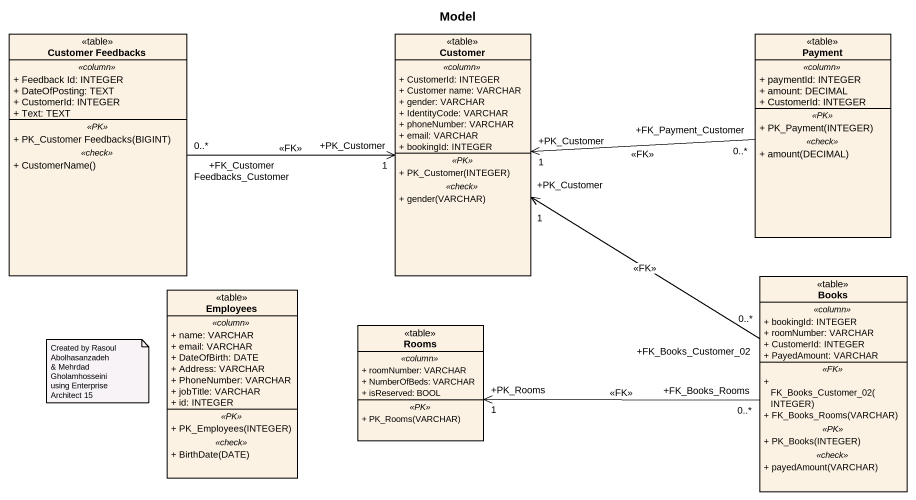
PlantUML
@startuml
title Model
hide circle
hide empty members
skinparam classAttributeIconSize 0
class "Customer Feedbacks" as Customer_Feedbacks <<table>> {
  .. <<column>> ..
  + Feedback Id: INTEGER
  + DateOfPosting: TEXT
  + CustomerId: INTEGER
  + Text: TEXT
  .. <<PK>> ..
  + PK_Customer Feedbacks(BIGINT)
  .. <<check>> ..
  + CustomerName()
}
class Customer <<table>> {
  .. <<column>> ..
  + CustomerId: INTEGER
  + Customer name: VARCHAR
  + gender: VARCHAR
  + IdentityCode: VARCHAR
  + phoneNumber: VARCHAR
  + email: VARCHAR
  + bookingId: INTEGER
  .. <<PK>> ..
  + PK_Customer(INTEGER)
  .. <<check>> ..
  + gender(VARCHAR)
}
class Payment <<table>> {
  .. <<column>> ..
  + paymentId: INTEGER
  + amount: DECIMAL
  + CustomerId: INTEGER
  .. <<PK>> ..
  + PK_Payment(INTEGER)
  .. <<check>> ..
  + amount(DECIMAL)
}
class Books <<table>> {
  .. <<column>> ..
  + bookingId: INTEGER
  + roomNumber: VARCHAR
  + CustomerId: INTEGER
  + PayedAmount: VARCHAR
  .. <<FK>> ..
  + FK_Books_Customer_02(INTEGER)
  + FK_Books_Rooms(VARCHAR)
  .. <<PK>> ..
  + PK_Books(INTEGER)
  .. <<check>> ..
  + payedAmount(VARCHAR)
}
class Employees <<table>> {
  .. <<column>> ..
  + name: VARCHAR
  + email: VARCHAR
  + DateOfBirth: DATE
  + Address: VARCHAR
  + PhoneNumber: VARCHAR
  + jobTitle: VARCHAR
  + id: INTEGER
  .. <<PK>> ..
  + PK_Employees(INTEGER)
  .. <<check>> ..
  + BirthDate(DATE)
}
class Rooms <<table>> {
  .. <<column>> ..
  + roomNumber: VARCHAR
  + NumberOfBeds: VARCHAR
  + isReserved: BOOL
  .. <<PK>> ..
  + PK_Rooms(VARCHAR)
}
Customer_Feedbacks "+FK_Customer Feedbacks_Customer\n0..*" -right-> "+PK_Customer\n1" Customer : <<FK>>
Payment "+FK_Payment_Customer\n0..*" -left-> "+PK_Customer\n1" Customer : <<FK>>
Books "+FK_Books_Customer_02\n0..*" -up-> "+PK_Customer\n1" Customer : <<FK>>
Books "+FK_Books_Rooms\n0..*" -left-> "+PK_Rooms\n1" Rooms : <<FK>>
note as N1
  Created by Rasoul Abolhasanzadeh
  & Mehrdad Gholamhosseini
  using Enterprise Architect 15
end note
@enduml
